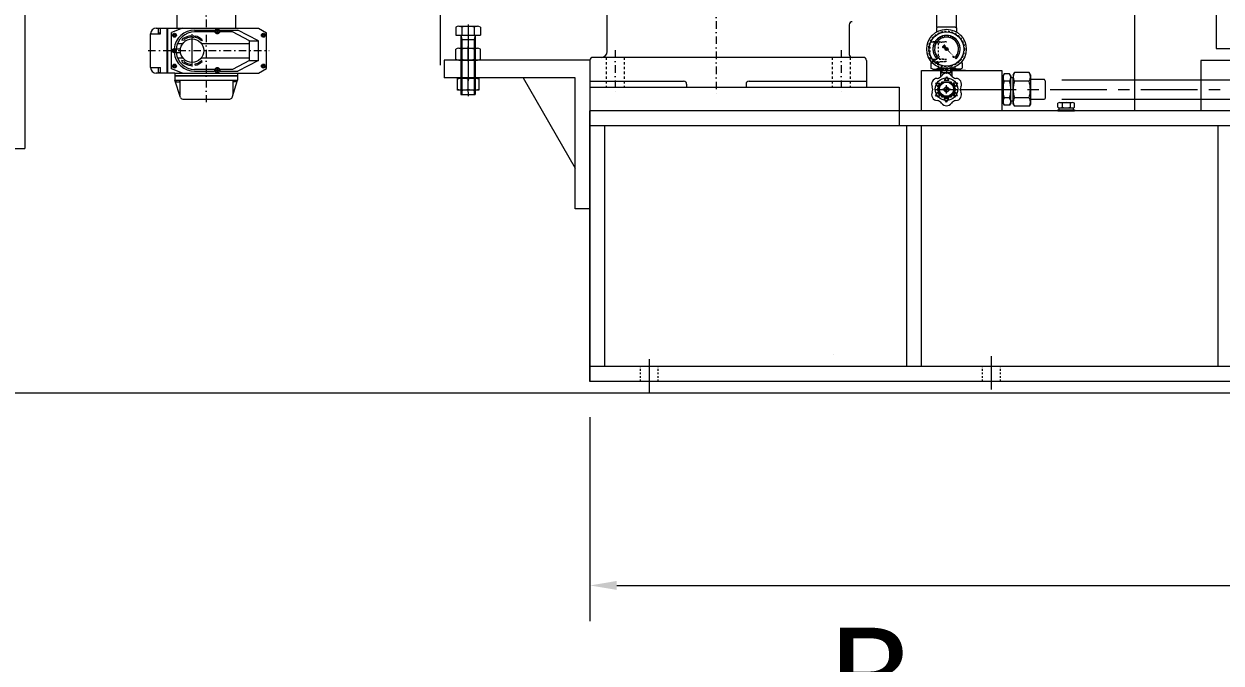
# Model space of a CAD drawing. Header units: millimetres. Extents: x 3 to 671030, y 2 to 511260.
# Drawn here: x 510130 to 561248, y 240420 to 267726 of the extents above; entities that cross this region are included whole.
import ezdxf

# ---------------------------------------------------------------- set-up
doc = ezdxf.new("R2010")
doc.units = ezdxf.units.MM
doc.header["$LTSCALE"] = 25.4
for name, pattern in [('CENTER', [50.8, 31.75, -6.35, 6.35, -6.35]), ('DASHDOT', [25.4, 12.7, -6.35, 0, -6.35]), ('EB_DASH', [6, 3, -3]), ('虚线', [2, 1, -1])]:
    doc.linetypes.add(name, pattern=pattern)
doc.layers.get('Defpoints').update_dxf_attribs({"lineweight": 5})
for name, color, linetype, lineweight in [('CAXA1', 5, 'CENTER', 5), ('CAXA细实线层', 7, 'Continuous', 5), ('CAXA虚线层', 96, 'EB_DASH', 5)]:
    doc.layers.add(name, color=color, linetype=linetype, lineweight=lineweight)
doc.styles.add('Roman', font='arial.ttf')
doc.styles.get("Standard").update_dxf_attribs({"font": 'arial.ttf'})
doc.dimstyles.new('ISO-25', dxfattribs={"dimscale": 30, "dimtxt": 38.1, "dimasz": 38.1, "dimexe": 50.8, "dimexo": 50.8, "dimgap": 15.875, "dimtad": 1, "dimtih": 1, "dimtoh": 1, "dimdec": 1, "dimlfac": 0.03937, "dimdsep": 46, "dimtxsty": 'Standard', "dimcen": 63.5, "dimclrd": 7, "dimclre": 7, "dimclrt": 7, "dimadec": 0, "dimazin": 0, "dimtfac": 1, "dimtdec": 1, "dimtmove": 0, "dimatfit": 3, "dimfxl": 25.4, "dimlwd": 5, "dimlwe": 5, "dimarcsym": 0})

# ---------------------------------------------------------------- blocks, each defined once
blk = doc.blocks.new('*D49')
at = {"color": 7, "linetype": 'Continuous', "lineweight": 5, "transparency": 16777216}
for p, q in [((622106, 266043), (622106, 235742)), ((470468, 262157), (470468, 235742)), ((471611, 237266), (620963, 237266))]:
    blk.add_line(p, q, dxfattribs=at)
at = {"color": 7, "transparency": 16777216}
for points in [[(471611, 237456), (471611, 237075), (470468, 237266)], [(620963, 237456), (620963, 237075), (622106, 237266)]]:
    blk.add_solid(points, dxfattribs=at)
at = {"layer": 'Defpoints', "color": 0, "transparency": 16777216}
for p in [(622106, 267567), (470468, 263681), (622106, 237266)]:
    blk.add_point(p, dxfattribs=at)
at = {"color": 7, "lineweight": 5, "transparency": 16777216, "insert": (546287, 239838), "char_height": 4191, "attachment_point": 5, "style": 'Roman'}
blk.add_mtext('{\\fCalibri|b0|i0|c0|p34;\\C0;B}', dxfattribs=at)
blk = doc.blocks.new('*D50')
at = {"color": 7, "linetype": 'Continuous', "lineweight": 5, "transparency": 16777216}
for p, q in [((534298, 250930), (534298, 242213)), ((599068, 250930), (599068, 242213)), ((535441, 243737), (597925, 243737))]:
    blk.add_line(p, q, dxfattribs=at)
at = {"color": 7, "transparency": 16777216}
for points in [[(535441, 243928), (535441, 243547), (534298, 243737)], [(597925, 243928), (597925, 243547), (599068, 243737)]]:
    blk.add_solid(points, dxfattribs=at)
at = {"layer": 'Defpoints', "color": 0, "transparency": 16777216}
for p in [(534298, 252454), (599068, 252454), (599068, 243737)]:
    blk.add_point(p, dxfattribs=at)
at = {"color": 7, "lineweight": 5, "transparency": 16777216, "insert": (566683, 246319), "char_height": 4191, "attachment_point": 5, "style": 'Roman'}
blk.add_mtext('{\\fCalibri|b0|i0|c0|p34;\\C0;A}', dxfattribs=at)

msp = doc.modelspace()

# ---------------------------------------------------------------- hatches: boundary and pattern name
at = {"linetype": 'Continuous', "lineweight": 5}
h = msp.add_hatch(color=7, dxfattribs=at)
h.paths.add_polyline_path([(549884.38, 266293.57), (549840.83, 266332.46), (549839.79, 266333.44), (549838.7, 266334.37), (549548.36, 266593.66), (549559.95, 266599.65), (549570.07, 266607.87), (549578.3, 266618), (549584.28, 266629.58)], flags=0)
h.paths.add_polyline_path([(549508.78, 266714.12), (549498.36, 266710.34), (549488.76, 266704.8), (549480.27, 266697.68), (549473.15, 266689.19), (549467.61, 266679.58), (549463.82, 266669.17), (549413.81, 266713.83), (549407.39, 266718.01), (549400.02, 266720.09), (549367.86, 266724.08), (549365.8, 266724.51), (549363.85, 266725.27), (549362.04, 266726.35), (549360.44, 266727.7), (549354.55, 266733.6), (549352.97, 266735.52), (549351.79, 266737.72), (549351.07, 266740.1), (549350.83, 266742.58), (549351.07, 266745.06), (549351.79, 266747.44), (549352.97, 266749.63), (549354.55, 266751.56), (549426.39, 266823.4), (549428.31, 266824.98), (549430.51, 266826.15), (549432.89, 266826.88), (549435.37, 266827.12), (549437.85, 266826.88), (549440.23, 266826.15), (549442.42, 266824.98), (549444.35, 266823.4), (549450.24, 266817.51), (549451.6, 266815.9), (549452.67, 266814.1), (549453.44, 266812.14), (549453.87, 266810.09), (549457.85, 266777.93), (549459.93, 266770.55), (549464.12, 266764.13)], flags=0)
msp.add_hatch(color=7, dxfattribs=at).paths.add_polyline_path([(549584.28, 266629.58), (549578.3, 266618), (549570.07, 266607.87), (549559.95, 266599.65), (549548.36, 266593.66), (549538.8, 266590.76), (549528.9, 266589.39), (549518.91, 266589.59), (549509.07, 266591.35), (549499.63, 266594.64), (549490.83, 266599.36), (549482.87, 266605.41), (549475.96, 266612.64), (549470.28, 266620.86), (549465.95, 266629.86), (549463.09, 266639.44), (549461.76, 266649.35), (549462.01, 266659.34), (549463.82, 266669.17), (549467.61, 266679.58), (549473.15, 266689.19), (549480.27, 266697.68), (549488.76, 266704.8), (549498.36, 266710.34), (549508.78, 266714.12), (549518.61, 266715.94), (549528.6, 266716.18), (549538.51, 266714.86), (549548.08, 266712), (549557.09, 266707.67), (549565.31, 266701.98), (549572.53, 266695.07), (549578.58, 266687.12), (549583.31, 266678.31), (549586.6, 266668.88), (549588.36, 266659.04), (549588.56, 266649.05), (549587.19, 266639.15)], flags=0)

# ---------------------------------------------------------------- linework, layer by layer
at = {"color": 7, "lineweight": 5}
for p, q in [((510167.89, 289157.53), (510168.02, 262410.85)), ((557552.34, 284389.58), (557552.34, 264011.09)), ((561044.21, 283696.11), (561044.21, 266678.11)), ((535034.61, 266551.05), (535034.61, 269535.55)), ((516664.07, 268252.85), (516664.07, 267549.27)), ((519165.97, 268252.85), (519165.97, 267549.27)), ((515782.69, 267549.27), (517145.4, 267549.27)), ((515955.41, 267527.68), (515879.21, 267527.68)), ((515879.21, 267324.48), (515879.21, 267527.68)), ((515955.41, 267302.89), (515955.41, 267549.27)), ((516247.51, 265618.87), (516247.51, 267549.27)), ((516272.91, 265618.87), (516272.91, 267549.27)), ((516895.21, 267549.27), (516425.31, 267358.77)), ((516425.31, 265809.37), (516425.31, 267358.77)), ((517145.4, 267549.27), (520141.33, 267549.27)), ((517418.45, 267462.91), (518263.8, 267462.91)), ((518275.3, 267382.93), (517418.45, 267382.9)), ((518337.93, 267452.75), (518376.03, 267452.75)), ((518337.93, 267427.35), (518337.93, 267452.75)), ((518376.03, 267427.35), (518337.93, 267427.35)), ((518376.03, 267452.75), (518376.03, 267490.85)), ((518401.43, 267490.85), (518376.03, 267490.85)), ((518376.03, 267389.25), (518376.03, 267427.35)), ((518401.43, 267389.25), (518376.03, 267389.25)), ((518401.43, 267490.85), (518401.43, 267452.75)), ((518401.43, 267452.75), (518439.53, 267452.75)), ((518401.43, 267427.35), (518401.43, 267389.25)), ((518439.53, 267427.35), (518401.43, 267427.35)), ((518439.53, 267452.75), (518439.53, 267427.35)), ((519041.51, 267382.96), (518502.16, 267382.94)), ((518513.65, 267462.91), (519270.11, 267462.91)), ((519765.41, 267003.17), (519041.51, 267382.96)), ((520146.41, 267003.17), (519270.11, 267462.91)), ((520141.33, 267549.27), (520489.31, 267346.07)), ((545372.42, 267694.05), (545372.42, 266424.05)), ((515536.31, 267302.89), (515955.41, 267302.89)), ((515536.31, 265865.25), (515536.31, 267302.89)), ((515955.41, 267324.48), (515879.21, 267324.48)), ((516509.13, 267254.63), (516547.23, 267254.63)), ((516509.13, 267229.23), (516509.13, 267254.63)), ((516547.23, 267229.23), (516509.13, 267229.23)), ((516547.23, 267254.63), (516547.23, 267292.73)), ((516572.63, 267292.73), (516547.23, 267292.73)), ((516547.23, 267191.13), (516547.23, 267229.23)), ((516572.63, 267191.13), (516547.23, 267191.13)), ((516572.63, 267292.73), (516572.63, 267254.63)), ((516572.63, 267254.63), (516610.73, 267254.63)), ((516572.63, 267229.23), (516572.63, 267191.13)), ((516610.73, 267229.23), (516572.63, 267229.23)), ((516610.73, 267254.63), (516610.73, 267229.23)), ((516680.05, 266888.87), (516912.39, 266888.87)), ((516918.74, 267121.09), (516876.56, 267011.44)), ((516984.69, 267030.91), (516876.56, 267011.44)), ((516935.44, 267098.12), (516918.74, 267121.09)), ((516967.71, 267053.74), (516984.69, 267030.91)), ((517262.11, 267217.91), (517262.11, 267162.86)), ((517309.23, 265911.01), (517309.23, 267292.4)), ((517435.33, 267207.02), (517435.33, 267150.92)), ((517706.06, 266888.87), (519765.41, 266888.87)), ((517742.74, 267048.87), (517706.86, 267007.28)), ((519765.41, 266164.97), (519765.41, 267003.17)), ((519765.41, 267003.17), (520146.41, 267003.17)), ((520146.41, 266164.97), (520146.41, 267003.17)), ((520303.89, 267254.63), (520341.99, 267254.63)), ((520303.89, 267229.23), (520303.89, 267254.63)), ((520341.99, 267229.23), (520303.89, 267229.23)), ((520341.99, 267254.63), (520341.99, 267292.73)), ((520367.39, 267292.73), (520341.99, 267292.73)), ((520341.99, 267191.13), (520341.99, 267229.23)), ((520367.39, 267191.13), (520341.99, 267191.13)), ((520367.39, 267292.73), (520367.39, 267254.63)), ((520367.39, 267254.63), (520405.49, 267254.63)), ((520367.39, 267229.23), (520367.39, 267191.13)), ((520405.49, 267229.23), (520367.39, 267229.23)), ((520405.49, 267254.63), (520405.49, 267229.23)), ((520489.31, 265822.07), (520489.31, 267346.07)), ((516494.99, 266596.77), (516533.09, 266596.77)), ((516494.99, 266571.37), (516494.99, 266596.77)), ((516533.09, 266571.37), (516494.99, 266571.37)), ((516533.09, 266596.77), (516533.09, 266634.87)), ((516558.49, 266634.87), (516533.09, 266634.87)), ((516533.09, 266533.27), (516533.09, 266571.37)), ((516558.49, 266533.27), (516533.09, 266533.27)), ((516543.61, 266667.86), (516815.91, 266667.86)), ((516543.61, 266500.28), (516815.91, 266500.28)), ((516558.49, 266634.87), (516558.49, 266596.77)), ((516558.49, 266596.77), (516596.59, 266596.77)), ((516558.49, 266571.37), (516558.49, 266533.27)), ((516596.59, 266571.37), (516558.49, 266571.37)), ((516596.59, 266596.77), (516596.59, 266571.37)), ((561044.21, 266678.11), (562669.81, 266678.11)), ((515536.31, 265865.25), (515955.41, 265865.25)), ((515955.41, 265843.66), (515879.21, 265843.66)), ((515879.21, 265640.46), (515879.21, 265843.66)), ((515955.41, 265618.87), (515955.41, 265865.25)), ((516509.13, 265938.91), (516547.23, 265938.91)), ((516509.13, 265913.51), (516509.13, 265938.91)), ((516547.23, 265913.51), (516509.13, 265913.51)), ((516547.23, 265938.91), (516547.23, 265977.01)), ((516572.63, 265977.01), (516547.23, 265977.01)), ((516547.23, 265875.41), (516547.23, 265913.51)), ((516572.63, 265875.41), (516547.23, 265875.41)), ((516572.63, 265977.01), (516572.63, 265938.91)), ((516572.63, 265938.91), (516610.73, 265938.91)), ((516572.63, 265913.51), (516572.63, 265875.41)), ((516610.73, 265913.51), (516572.63, 265913.51)), ((516610.73, 265938.91), (516610.73, 265913.51)), ((516680.05, 266279.27), (516912.39, 266279.27)), ((516918.74, 266047.06), (516876.56, 266156.7)), ((516984.69, 266137.23), (516876.56, 266156.7)), ((516935.44, 266070.02), (516918.74, 266047.06)), ((516967.71, 266114.4), (516984.69, 266137.23)), ((517262.11, 265950.23), (517262.11, 266005.28)), ((517435.33, 265961.12), (517435.33, 266017.22)), ((517706.06, 266279.27), (519765.41, 266279.27)), ((517742.74, 266119.27), (517706.86, 266160.86)), ((519765.41, 266164.97), (519041.51, 265785.19)), ((520146.41, 266164.97), (519270.11, 265705.23)), ((519765.41, 266164.97), (520146.41, 266164.97)), ((520141.33, 265618.87), (520489.31, 265822.07)), ((520303.89, 265913.51), (520303.89, 265938.91)), ((520303.89, 265938.91), (520341.99, 265938.91)), ((520303.89, 265926.21), (520303.89, 265913.51)), ((520341.99, 265913.51), (520303.89, 265913.51)), ((520341.99, 265938.91), (520341.99, 265977.01)), ((520341.99, 265977.01), (520367.39, 265977.01)), ((520341.99, 265875.41), (520341.99, 265913.51)), ((520367.39, 265875.41), (520341.99, 265875.41)), ((520354.69, 265875.41), (520367.39, 265875.41)), ((520367.39, 265977.01), (520367.39, 265938.91)), ((520367.39, 265938.91), (520405.49, 265938.91)), ((520367.39, 265913.51), (520367.39, 265875.41)), ((520405.49, 265913.51), (520367.39, 265913.51)), ((520405.49, 265938.91), (520405.49, 265913.51)), ((534298.01, 266170.05), (534298.01, 265027.05)), ((545982.01, 266297.05), (534425.01, 266297.05)), ((546109.01, 266170.05), (546109.01, 265027.05)), ((560383.7, 266170.11), (560383.7, 264011.03)), ((568511.7, 266170.11), (560383.7, 266170.11)), ((516577.71, 265618.87), (515782.69, 265618.87)), ((515955.41, 265640.46), (515879.21, 265640.46)), ((516895.21, 265618.87), (516425.31, 265809.37)), ((516577.71, 265618.87), (516577.71, 265324.23)), ((516577.71, 265618.87), (519252.33, 265618.87)), ((516577.71, 265527.43), (519252.33, 265527.43)), ((516577.71, 265502.03), (519252.33, 265502.03)), ((516577.71, 265324.23), (519252.33, 265324.23)), ((516812.99, 264584.77), (516577.71, 265324.23)), ((516616.2, 265324.23), (516616.2, 265248.03)), ((516765.71, 265324.23), (516765.71, 265248.03)), ((516780.91, 265324.23), (516780.91, 264685.6)), ((518275.3, 265785.21), (517418.45, 265785.24)), ((517418.45, 265705.23), (518263.8, 265705.23)), ((518337.93, 265740.79), (518376.03, 265740.79)), ((518337.93, 265715.39), (518337.93, 265740.79)), ((518376.03, 265715.39), (518337.93, 265715.39)), ((518376.03, 265740.79), (518376.03, 265778.89)), ((518401.43, 265778.89), (518376.03, 265778.89)), ((518376.03, 265677.29), (518376.03, 265715.39)), ((518401.43, 265677.29), (518376.03, 265677.29)), ((518401.43, 265778.89), (518401.43, 265740.79)), ((518401.43, 265740.79), (518439.53, 265740.79)), ((518401.43, 265715.39), (518401.43, 265677.29)), ((518439.53, 265715.39), (518401.43, 265715.39)), ((518439.53, 265740.79), (518439.53, 265715.39)), ((519041.51, 265785.19), (518502.16, 265785.2)), ((518513.65, 265705.23), (519270.11, 265705.23)), ((519017.04, 264584.77), (519252.33, 265324.23)), ((519049.13, 265324.23), (519049.13, 264685.6)), ((519064.32, 265324.23), (519064.32, 265248.03)), ((519213.84, 265324.23), (519213.84, 265248.03)), ((519252.33, 265618.87), (520141.33, 265618.87)), ((519252.33, 265618.87), (519252.33, 265324.23)), ((516616.2, 265248.03), (516765.71, 265248.03)), ((519213.84, 265248.03), (519064.32, 265248.03)), ((534298.01, 265281.05), (538298.51, 265281.05)), ((534298.01, 265027.05), (546109.01, 265027.05)), ((538425.51, 265154.05), (538425.51, 265027.05)), ((540965.51, 265154.05), (540965.51, 265027.05)), ((541092.51, 265281.05), (546109.01, 265281.05)), ((516909.81, 264513.97), (518920.23, 264513.97)), ((471737.82, 262410.85), (510168.02, 262410.85)), ((623214.35, 251946.04), (477646.62, 251946.04))]:
    msp.add_line(p, q, dxfattribs=at)
at = {"color": 7, "linetype": 'DASHDOT', "lineweight": 5}
for p, q in [((539695.51, 285906.09), (539695.51, 264747.29)), ((517915.02, 268557.65), (517915.02, 266438.02)), ((517915.02, 268557.65), (517915.02, 264387.48)), ((515430.7, 266584.07), (520597.95, 266584.07)), ((535377.51, 266605.81), (535377.51, 264695.68)), ((545029.51, 266605.81), (545029.51, 264695.68))]:
    msp.add_line(p, q, dxfattribs=at)
at = {"color": 7, "linetype": 'Continuous', "lineweight": 5}
for p, q in [((549106.24, 267591.88), (549106.24, 268504.84)), ((549944.44, 267591.88), (549944.44, 268525.11)), ((528566.61, 267592.51), (528566.61, 267250.44)), ((528698.6, 267631.44), (529490.49, 267631.44)), ((528830.58, 267592.51), (528830.58, 267250.44)), ((529358.51, 267592.51), (529358.51, 267250.44)), ((529622.47, 267592.51), (529622.47, 267250.44)), ((549152.89, 267591.88), (549093.6, 267557.65)), ((549093.6, 267557.65), (549093.6, 267378.73)), ((549897.91, 267591.88), (549152.89, 267591.88)), ((549897.91, 267591.88), (549957.2, 267557.65)), ((549897.91, 267591.88), (549957.2, 267557.65)), ((549957.2, 267557.65), (549957.2, 267378.46)), ((528566.61, 267250.44), (529622.47, 267250.44)), ((528789.74, 267250.44), (529399.34, 267250.44)), ((528789.74, 267250.44), (528789.74, 264710.44)), ((528789.74, 267059.94), (529399.34, 267059.94)), ((529399.34, 267250.44), (529399.34, 264710.44)), ((549219.84, 266958.1), (549165.96, 267011.99)), ((528566.61, 266217.19), (528566.61, 266652.41)), ((528698.6, 266691.34), (529490.49, 266691.34)), ((528830.58, 266652.41), (528830.58, 266217.19)), ((529358.51, 266652.41), (529358.51, 266217.19)), ((529622.47, 266217.19), (529622.47, 266652.41)), ((549219.84, 266347.45), (549165.96, 266293.57)), ((549426.39, 266823.4), (549354.55, 266751.56)), ((549360.44, 266727.7), (549354.55, 266733.6)), ((549367.86, 266724.08), (549400.02, 266720.09)), ((549413.81, 266713.83), (549463.82, 266669.17)), ((549450.24, 266817.51), (549444.35, 266823.4)), ((549453.87, 266810.09), (549457.85, 266777.93)), ((549464.12, 266764.13), (549508.78, 266714.12)), ((534298.01, 266178.26), (528078.54, 266178.26)), ((528078.54, 266178.26), (528078.54, 265416.26)), ((528698.6, 266178.26), (529490.49, 266178.26)), ((534298.01, 266170.03), (534298.01, 265027.03)), ((548894.07, 266091.47), (548857.38, 266070.29)), ((548857.38, 266070.29), (548857.38, 265836.88)), ((548857.38, 266070.29), (548857.38, 265836.88)), ((548941.2, 265788.48), (548857.38, 265836.88)), ((548941.2, 265788.48), (548857.38, 265836.88)), ((549165.99, 265888.41), (549165.99, 265836.88)), ((549341.02, 265636.78), (549341.02, 265828.55)), ((549709.32, 265636.78), (549709.32, 265828.55)), ((549884.35, 265888.41), (549884.35, 265836.88)), ((550109.14, 265788.48), (550192.96, 265836.88)), ((550109.6, 265788.48), (550193.42, 265836.88)), ((550109.6, 265788.48), (550193.42, 265836.88)), ((550156.38, 266091.67), (550193.42, 266070.29)), ((550193.42, 266070.29), (550193.42, 265836.88)), ((550193.42, 266070.29), (550193.42, 265836.88)), ((533663.01, 265416.26), (528078.54, 265416.26)), ((528637.34, 264897.02), (528637.34, 265410.1)), ((528637.34, 265410.1), (529551.74, 265410.1)), ((529094.54, 264935.95), (529094.54, 265371.18)), ((529551.74, 265410.1), (529551.74, 264897.02)), ((531440.59, 265416.26), (533663.01, 261566.91)), ((533663.01, 259828.26), (533663.01, 265416.26)), ((548458.28, 265738.17), (551887.33, 265738.17)), ((548458.28, 264011.08), (548458.28, 265738.17)), ((548458.42, 264163.69), (548458.42, 265738.17)), ((548941.2, 265788.48), (549341.02, 265788.48)), ((549023.75, 265788.48), (549023.75, 265737.95)), ((549283.87, 265474.92), (549283.87, 265814.58)), ((549766.47, 265636.78), (549283.87, 265636.78)), ((549525.17, 265471.68), (549429.85, 265306.58)), ((549620.49, 265306.58), (549429.85, 265306.58)), ((549525.17, 265789.18), (549525.17, 265623.5)), ((549525.17, 265471.68), (549620.49, 265306.58)), ((550109.14, 265788.48), (549709.32, 265788.48)), ((549766.47, 265474.92), (549766.47, 265814.58)), ((550027.05, 265788.48), (550027.05, 265737.95)), ((551887.33, 265738.17), (551887.33, 264011.06)), ((551938.01, 265420.73), (551887.33, 265420.73)), ((551938.01, 265420.7), (551887.33, 265420.7)), ((551938.01, 265509.63), (551986.4, 265593.45)), ((551938.01, 265509.6), (551986.4, 265593.42)), ((551938.01, 265509.63), (551938.01, 265344.53)), ((551938.01, 265509.6), (551938.01, 265344.5)), ((551938.01, 265344.5), (551938.01, 264341.2)), ((552219.82, 265593.45), (551986.4, 265593.45)), ((552219.81, 265593.42), (551986.4, 265593.42)), ((552268.21, 265509.6), (552219.81, 265593.42)), ((552268.21, 265509.63), (552219.82, 265593.45)), ((552268.21, 265509.63), (552268.21, 265420.73)), ((552268.21, 265509.6), (552268.21, 265420.7)), ((552369.81, 265420.7), (552268.21, 265420.7)), ((552268.21, 264341.2), (552268.21, 265420.7)), ((552369.81, 265547.95), (552425.41, 265644.25)), ((552369.81, 265547.92), (552425.41, 265644.22)), ((552369.81, 265547.95), (552369.81, 265420.73)), ((552369.81, 265547.92), (552369.81, 265420.7)), ((552369.81, 264302.88), (552369.81, 265420.7)), ((553050.81, 265644.25), (552425.41, 265644.25)), ((553050.81, 265644.22), (552425.41, 265644.22)), ((553106.41, 265547.95), (553050.81, 265644.25)), ((553106.41, 265547.92), (553050.81, 265644.22)), ((553106.41, 265547.95), (553106.41, 265357.23)), ((553106.41, 265547.95), (553106.41, 264302.88)), ((553707.18, 265357.23), (553106.41, 265357.23)), ((553707.18, 265357.2), (553106.41, 265357.2)), ((553741.41, 265297.91), (553707.18, 265357.2)), ((554451.45, 265344.53), (601064.94, 265344.5)), ((529551.74, 264897.02), (528637.34, 264897.02)), ((534298.01, 265027.03), (547252.1, 265027.03)), ((549052.23, 265198.63), (549242.87, 265198.63)), ((549052.23, 265198.63), (549147.55, 265033.53)), ((549052.23, 264652.53), (549147.55, 264817.63)), ((549144.17, 264925.58), (549334.67, 265255.53)), ((549334.67, 264595.62), (549144.17, 264925.58)), ((549144.31, 264925.58), (549334.81, 265255.53)), ((549334.81, 264595.62), (549144.31, 264925.58)), ((549147.55, 265033.53), (549242.87, 265198.63)), ((549242.87, 264652.53), (549147.55, 264817.63)), ((549334.67, 265255.53), (549715.67, 265255.53)), ((549334.81, 265255.53), (549715.81, 265255.53)), ((549463.7, 264936.75), (549509.93, 264928.35)), ((549463.7, 264914.4), (549509.93, 264922.8)), ((549469.29, 264935.74), (549469.29, 264915.42)), ((549509.39, 264941.35), (549486.05, 264932.69)), ((549509.39, 264909.8), (549486.05, 264918.46)), ((549509.39, 264941.35), (549518.06, 264964.69)), ((549516.16, 264934.58), (549509.39, 264941.35)), ((549516.16, 264916.57), (549509.39, 264909.8)), ((549509.39, 264909.8), (549518.06, 264886.46)), ((549522.4, 264940.82), (549509.93, 264928.35)), ((549509.93, 264928.35), (549509.93, 264922.8)), ((549522.4, 264910.34), (549509.93, 264922.8)), ((549513.99, 264987.04), (549522.4, 264940.82)), ((549513.99, 264864.11), (549522.4, 264910.34)), ((549535.33, 264981.46), (549515.01, 264981.46)), ((549515.01, 264869.7), (549535.33, 264869.7)), ((549527.94, 264940.82), (549522.4, 264940.82)), ((549522.4, 264910.34), (549527.94, 264910.34)), ((549536.35, 264987.04), (549527.94, 264940.82)), ((549540.41, 264928.35), (549527.94, 264940.82)), ((549527.94, 264910.34), (549540.41, 264922.8)), ((549536.35, 264864.11), (549527.94, 264910.34)), ((549540.95, 264941.35), (549532.28, 264964.69)), ((549540.95, 264909.8), (549532.28, 264886.46)), ((549540.95, 264941.35), (549534.18, 264934.58)), ((549534.18, 264916.57), (549540.95, 264909.8)), ((549586.64, 264936.75), (549540.41, 264928.35)), ((549540.41, 264922.8), (549540.41, 264928.35)), ((549586.64, 264914.4), (549540.41, 264922.8)), ((549540.95, 264941.35), (549564.29, 264932.69)), ((549540.95, 264909.8), (549564.29, 264918.46)), ((549581.05, 264935.74), (549581.05, 264915.42)), ((549715.67, 265255.53), (549906.17, 264925.58)), ((549906.17, 264925.58), (549715.67, 264595.62)), ((549715.81, 265255.53), (549906.31, 264925.58)), ((549906.31, 264925.58), (549715.81, 264595.62)), ((549807.47, 265198.63), (549902.79, 265033.53)), ((549998.11, 265198.63), (549807.47, 265198.63)), ((549902.79, 264817.63), (549807.47, 264652.53)), ((549998.11, 265198.63), (549902.79, 265033.53)), ((549998.11, 264652.53), (549902.79, 264817.63)), ((552219.81, 265284.87), (551986.4, 265284.87)), ((553050.81, 265284.87), (552425.41, 265284.87)), ((553741.41, 265297.91), (553741.41, 264552.89)), ((528789.74, 264710.44), (529399.34, 264710.44)), ((549052.23, 264652.53), (549242.87, 264652.53)), ((549715.67, 264595.62), (549334.67, 264595.62)), ((549715.81, 264595.62), (549334.81, 264595.62)), ((549620.49, 264544.58), (549429.85, 264544.58)), ((549525.17, 264379.48), (549429.85, 264544.58)), ((549525.17, 264379.48), (549620.49, 264544.58)), ((549998.11, 264652.53), (549807.47, 264652.53)), ((551938.64, 264430.1), (551887.33, 264430.1)), ((551938.01, 264341.2), (551938.01, 264506.3)), ((551938.01, 264341.2), (551986.4, 264257.38)), ((552219.81, 264565.99), (551986.4, 264565.99)), ((552268.21, 264341.2), (552219.81, 264257.38)), ((552369.81, 264430.1), (552268.21, 264430.1)), ((552268.21, 264430.1), (552268.21, 264341.2)), ((552369.81, 264430.1), (552369.81, 264302.88)), ((552369.81, 264302.88), (552425.41, 264206.58)), ((553050.81, 264565.99), (552425.41, 264565.99)), ((553106.41, 264302.88), (553050.81, 264206.58)), ((553707.18, 264493.6), (553106.41, 264493.6)), ((553106.41, 264302.88), (553106.41, 264493.6)), ((553741.41, 264552.89), (553707.18, 264493.6)), ((554280.64, 264163.98), (554280.64, 264340.68)), ((554368.63, 264366.63), (554896.56, 264366.63)), ((554451.47, 264506.3), (601064.94, 264506.3)), ((554456.62, 264340.68), (554456.62, 264163.98)), ((554808.57, 264340.68), (554808.57, 264163.98)), ((554984.54, 264163.98), (554984.54, 264340.68)), ((599057.01, 264011.21), (534298.01, 264011.03)), ((534298.01, 252454.04), (534298.01, 264011.03)), ((552624.28, 264011.06), (548941.46, 264011.06)), ((552219.81, 264257.38), (551986.4, 264257.38)), ((553050.81, 264206.58), (552425.41, 264206.58)), ((554276.99, 264061.83), (554988.19, 264061.83)), ((554276.99, 264061.83), (554276.99, 264011.03)), ((554276.99, 264011.03), (554988.19, 264011.03)), ((554327.79, 264143.26), (554327.79, 264061.83)), ((554368.63, 264138.03), (554896.56, 264138.03)), ((554937.39, 264143.26), (554937.39, 264061.83)), ((554988.19, 264061.83), (554988.19, 264011.03)), ((534552.01, 263376.16), (534298.01, 263376.16)), ((599068.01, 263376.04), (534298.01, 263376.04)), ((534933.01, 253089.04), (534933.01, 263376.04)), ((561122.21, 253089.04), (561122.21, 263376.04)), ((534298.01, 259828.26), (533663.01, 259828.26)), ((599068.01, 253089.22), (534298.01, 253089.04)), ((599068.01, 252454.04), (534298.01, 252454.04))]:
    msp.add_line(p, q, dxfattribs=at)
at = {"color": 7, "linetype": '虚线', "lineweight": 5, "ltscale": 4}
for p, q in [((534996.51, 266297.05), (534996.51, 265027.05)), ((535758.51, 266297.05), (535758.51, 265027.05)), ((544648.51, 266297.05), (544648.51, 265027.05)), ((545410.51, 266297.05), (545410.51, 265027.05))]:
    msp.add_line(p, q, dxfattribs=at)
at = {"color": 7, "lineweight": 5}
for centre, radius in [((518388.73, 267440.05), 83.82), ((516559.93, 267241.93), 83.82), ((517309.23, 266584.07), 500.38), ((517348.72, 267184.68), 44.57), ((520354.69, 267241.93), 83.82), ((516545.79, 266584.07), 83.82), ((516559.93, 265926.21), 83.82), ((520354.69, 265926.21), 83.82), ((518388.73, 265728.09), 83.82)]:
    msp.add_circle(centre, radius, dxfattribs=at)
at = {"color": 7, "linetype": 'Continuous', "lineweight": 5}
for centre, radius in [((549525.17, 266652.78), 844.55), ((549525.17, 266652.78), 736.6), ((549525.17, 266652.78), 63.5), ((549822.87, 266314.5), 25.4), ((549822.87, 266314.5), 12.7), ((549525.26, 264937.65), 482.6), ((549525.4, 264937.65), 482.6), ((549525.17, 264925.58), 330.2), ((549525.26, 264937.65), 304.8), ((549525.4, 264937.65), 304.8), ((549525.17, 264925.58), 101.6)]:
    msp.add_circle(centre, radius, dxfattribs=at)
at = {"color": 7, "lineweight": 5}
for centre, radius, start, end in [((515782.69, 267302.89), 246.38, 90, 180), ((517418.45, 266584.07), 878.84, 90, 174.528918), ((517418.45, 266584.07), 798.83, 90, 173.979007), ((518388.73, 267440.05), 127, 169.63024, 10.36976), ((545499.42, 267694.05), 127, 90, 180), ((517309.23, 266584.07), 635.58, 94.25161, 126.022702), ((517309.23, 266584.07), 580.71, 94.654246, 126.022702), ((517309.23, 266584.07), 635.58, 46.994586, 78.55642), ((517309.23, 266584.07), 580.71, 46.784946, 77.458157), ((517418.45, 266584.07), 878.84, 185.471082, 270), ((517418.45, 266584.07), 798.83, 186.020993, 270), ((534780.61, 266551.05), 254, 270, 0), ((545499.42, 266424.05), 127, 180, 270), ((515782.69, 265865.25), 246.38, 180, 270), ((517309.23, 266584.07), 635.58, 233.977298, 265.74839), ((517309.23, 266584.07), 580.71, 233.977298, 265.345754), ((517309.23, 266584.07), 580.71, 282.541843, 313.215054), ((517309.23, 266584.07), 635.58, 281.44358, 313.005414), ((518388.73, 265728.09), 127, 349.63024, 190.36976), ((534425.01, 266170.05), 127, 90, 180), ((545982.01, 266170.05), 127, 0, 90), ((538298.51, 265154.05), 127, 0, 90), ((541092.51, 265154.05), 127, 90, 180), ((516909.81, 264615.57), 101.6, 197.650124, 270), ((518920.23, 264615.57), 101.6, 270, 342.349876)]:
    msp.add_arc(centre, radius, start, end, dxfattribs=at)
at = {"color": 7, "linetype": 'Continuous', "lineweight": 5}
for centre, radius, start, end in [((528698.6, 267388.24), 243.2, 57.132768, 122.867232), ((529094.54, 266717.04), 914.4, 73.221345, 106.778655), ((529490.49, 267388.24), 243.2, 57.132768, 122.867232), ((528698.6, 266448.14), 243.2, 57.132768, 122.867232), ((529094.54, 265776.94), 914.4, 73.221345, 106.778655), ((529490.49, 266448.14), 243.2, 57.132768, 122.867232), ((549363.53, 266742.58), 12.7, 135, 225), ((549369.42, 266736.68), 12.7, 225, 262.929788), ((549396.89, 266694.88), 25.4, 48.232025, 82.929788), ((549435.37, 266814.42), 12.7, 45, 135), ((549441.26, 266808.53), 12.7, 7.070212, 45), ((549483.06, 266781.05), 25.4, 187.070212, 221.767975), ((528698.6, 266421.45), 243.2, 237.132768, 302.867232), ((529094.54, 267092.66), 914.4, 253.221345, 286.778655), ((529490.49, 266421.45), 243.2, 237.132768, 302.867232), ((534425.01, 266170.03), 127, 90, 180), ((549011.68, 266058.68), 270.2, 235.174817, 304.825183), ((549011.68, 266058.68), 270.2, 235.174817, 304.825183), ((549525.4, 267147.32), 1358.83, 254.662826, 262.201514), ((549524.94, 267147.32), 1358.83, 277.798486, 285.337174), ((550038.66, 266058.68), 270.2, 235.174817, 304.825183), ((528865.94, 264719.44), 690.67, 70.671438, 109.328562), ((529323.14, 264719.44), 690.67, 70.671438, 109.328562), ((549140.22, 265147.83), 254, 94.05552, 205.94448), ((549104.29, 265654.55), 254, 274.05552, 325.94448), ((549404.52, 265337.53), 299.24, 66.222684, 113.777316), ((549525.17, 265370.08), 254, 34.05552, 145.94448), ((549645.82, 265335.94), 300.7, 66.345289, 113.654711), ((549946.05, 265654.55), 254, 214.05552, 265.94448), ((549910.12, 265147.83), 254, 334.05552, 85.94448), ((552208.21, 265439.17), 270.2, 145.174817, 214.825183), ((551998.01, 265439.17), 270.2, 325.174817, 34.825183), ((552688.02, 265464.57), 318.21, 145.615753, 214.384247), ((552788.2, 265464.57), 318.21, 325.615753, 34.384247), ((528865.94, 265587.69), 690.67, 250.671438, 289.328562), ((529323.14, 265587.69), 690.67, 250.671438, 289.328562), ((549140.22, 264703.33), 254, 154.05552, 265.94448), ((548683.42, 264925.58), 254, 334.05552, 25.94448), ((549910.12, 264703.33), 254, 274.05552, 25.94448), ((550366.92, 264925.58), 254, 154.05552, 205.94448), ((553296.84, 264925.46), 1358.83, 164.662826, 180), ((553296.84, 264925.4), 1358.83, 180, 195.337174), ((550909.37, 264925.46), 1358.83, 0, 15.337174), ((550909.37, 264925.4), 1358.83, 344.662826, 0), ((553559.24, 264925.46), 1189.43, 162.412046, 180), ((553559.24, 264925.4), 1189.43, 180, 197.587954), ((551916.98, 264925.46), 1189.43, 0, 17.587954), ((551916.98, 264925.4), 1189.43, 342.412046, 0), ((549104.29, 264196.6), 254, 34.05552, 85.94448), ((549525.17, 264481.08), 254, 214.05552, 325.94448), ((549946.05, 264196.6), 254, 94.05552, 145.94448), ((552208.21, 264411.69), 270.2, 145.174817, 214.825183), ((551998.01, 264411.69), 270.2, 325.174817, 34.825183), ((552688.02, 264386.29), 318.21, 145.615753, 214.384247), ((552788.2, 264386.29), 318.21, 325.615753, 34.384247), ((554368.63, 264204.5), 162.13, 57.132768, 122.867232), ((554632.59, 263757.03), 609.6, 73.221345, 106.778655), ((554896.56, 264204.5), 162.13, 57.132768, 122.867232), ((554368.63, 264300.16), 162.13, 237.132768, 302.867232), ((554632.59, 264747.63), 609.6, 253.221345, 286.778655), ((554896.56, 264300.16), 162.13, 237.132768, 302.867232)]:
    msp.add_arc(centre, radius, start, end, dxfattribs=at)
at = {"layer": 'CAXA1', "linetype": 'CENTER', "lineweight": 5, "ltscale": 3}
for p, q in [((527922.61, 265971.27), (527922.61, 346902.62)), ((529094.54, 267707.64), (529094.54, 264634.24)), ((529094.54, 266139.33), (529094.54, 266767.54)), ((529094.54, 264820.82), (529094.54, 265449.03)), ((549053.02, 264925.58), (549997.32, 264925.58)), ((549136.7, 264925.58), (549789.24, 264925.58)), ((549198.9, 264925.58), (549851.44, 264925.58)), ((549199.04, 264925.58), (549851.58, 264925.58)), ((549702.97, 264925.58), (549347.37, 264925.58)), ((549525.17, 264747.78), (549525.17, 265103.38)), ((550075.42, 264925.4), (601064.94, 264925.4)), ((544688.48, 253597.1), (544688.48, 253599.75)), ((536837.95, 251983.59), (536837.95, 253407.07)), ((551442.95, 252102.5), (551442.95, 253525.98))]:
    msp.add_line(p, q, dxfattribs=at)
at = {"layer": 'CAXA细实线层', "color": 7, "lineweight": 5}
for p, q in [((528789.74, 267250.44), (528835.46, 267059.94)), ((528835.46, 267059.94), (528835.46, 264710.44)), ((529399.34, 267250.44), (529353.62, 267059.94)), ((529353.62, 267059.94), (529353.62, 264710.44)), ((534298.01, 265661.89), (534298.01, 252454.04)), ((547252.1, 265026.99), (547506.1, 265026.99)), ((547506.1, 265026.99), (547506.1, 263396.39)), ((547823.59, 253089.04), (547823.59, 263376.13)), ((548458.59, 253089.04), (548458.59, 263376.13)), ((556484.81, 263376.16), (552801.81, 263376.16))]:
    msp.add_line(p, q, dxfattribs=at)
at = {"layer": 'CAXA细实线层', "color": 7, "linetype": 'Continuous', "lineweight": 5}
for p, q in [((549072.54, 266883.4), (549004.64, 266918)), ((549114.19, 266951.37), (549052.54, 266996.16)), ((549165.96, 267011.99), (549112.08, 267065.87)), ((549226.58, 267063.76), (549181.79, 267125.4)), ((549294.54, 267105.41), (549259.95, 267173.3)), ((549368.19, 267135.91), (549344.64, 267208.38)), ((549445.7, 267154.52), (549433.78, 267229.78)), ((549604.64, 267154.52), (549616.56, 267229.78)), ((549682.15, 267135.91), (549705.7, 267208.38)), ((549755.8, 267105.41), (549790.39, 267173.3)), ((549823.77, 267063.76), (549868.55, 267125.4)), ((549884.38, 267011.99), (549938.26, 267065.87)), ((549936.15, 266951.37), (549997.8, 266996.16)), ((549977.8, 266883.4), (550045.7, 266918)), ((549023.42, 266732.24), (548948.16, 266744.16)), ((549023.42, 266573.31), (548948.16, 266561.39)), ((549042.03, 266809.76), (548969.56, 266833.3)), ((549042.03, 266495.8), (548969.56, 266472.25)), ((549072.54, 266422.15), (549004.64, 266387.55)), ((549114.19, 266354.18), (549052.54, 266309.39)), ((549936.15, 266354.18), (549997.8, 266309.39)), ((549977.8, 266422.15), (550045.7, 266387.55)), ((550008.31, 266809.76), (550080.78, 266833.3)), ((550008.31, 266495.8), (550080.78, 266472.25)), ((550026.92, 266732.24), (550102.18, 266744.16)), ((550026.92, 266573.31), (550102.18, 266561.39)), ((549165.96, 266293.57), (549112.08, 266239.68)), ((549884.38, 266293.57), (549938.26, 266239.68)), ((550340.78, 265737.95), (548992.06, 265737.95)), ((550340.78, 265737.95), (548992.06, 265737.95))]:
    msp.add_line(p, q, dxfattribs=at)
for radius in [584.2, 508]:
    msp.add_arc((549525.17, 266652.78), radius, 315, 225, dxfattribs=at)
at = {"layer": 'CAXA虚线层', "color": 7, "linetype": 'EB_DASH', "lineweight": 5}
for p, q in [((548902.88, 266956.88), (548806.58, 266901.28)), ((548806.58, 266901.28), (548806.58, 266275.88)), ((548902.88, 266956.88), (549525.4, 266956.88)), ((549165.99, 266901.28), (549165.99, 266275.88)), ((548806.58, 266275.88), (548902.88, 266220.28)), ((548941.2, 266118.68), (548894.07, 266091.47)), ((548902.88, 266220.28), (549525.4, 266220.28)), ((548941.2, 266118.68), (549525.4, 266118.68)), ((549030.1, 266220.28), (549030.1, 266118.68)), ((549165.99, 266070.29), (549165.99, 265888.41)), ((549321.97, 265839.98), (549321.97, 265918.37)), ((549728.37, 265839.98), (549321.97, 265839.98)), ((549728.37, 265839.98), (549728.37, 265918.37)), ((549525.4, 265788.48), (549341.02, 265788.48)), ((549525.4, 265788.48), (549709.78, 265788.48)), ((536456.95, 252454.04), (536456.95, 253089.04)), ((537218.95, 252454.04), (537218.95, 253089.04)), ((551061.95, 252454.04), (551061.95, 253089.04)), ((551823.95, 252454.04), (551823.95, 253089.04))]:
    msp.add_line(p, q, dxfattribs=at)
msp.add_circle((549525.17, 266652.78), 762, dxfattribs=at)
for centre, radius, start, end in [((548986.28, 266638.67), 318.21, 55.615753, 124.384247), ((549525.4, 265767.45), 1189.43, 90, 107.587954), ((548986.28, 266538.49), 318.21, 235.615753, 304.384247), ((549011.68, 265848.48), 270.2, 55.174817, 115.831719), ((549525.4, 267409.71), 1189.43, 252.412046, 270), ((549525.4, 264759.85), 1358.83, 90, 105.337174), ((549525.4, 267147.32), 1358.83, 262.201514, 270), ((549525.4, 267147.32), 1358.83, 270, 277.798486)]:
    msp.add_arc(centre, radius, start, end, dxfattribs=at)

# ---------------------------------------------------------------- dimensions: what is measured, and where the dimension line sits
at = {"color": 7, "lineweight": 5}
for base, p1, p2, text, picture, middle in [((622105.81, 237265.92), (470467.82, 263680.85), (622105.81, 267567.11), '{\\fCalibri|b0|i0|c0|p34;\\C0;B}', '*D49', (546286.81, 237265.92)), ((599068.01, 243737.15), (534298.01, 252454.04), (599068.01, 252454.04), '{\\fCalibri|b0|i0|c0|p34;\\C0;A}', '*D50', (566683.01, 243737.15))]:
    dim = msp.add_linear_dim(base=base, p1=p1, p2=p2, text=text, dimstyle='ISO-25', override={"dimscale": 30, "dimtxt": 139.7, "dimpost": '\\X', "dimtxsty": 'Roman', "dimtmove": 1}, dxfattribs=at)
    dim.commit()
    dim.dimension.update_dxf_attribs({"geometry": picture, "text_midpoint": middle, "dimtype": 160})

doc.saveas('drawing.dxf')
